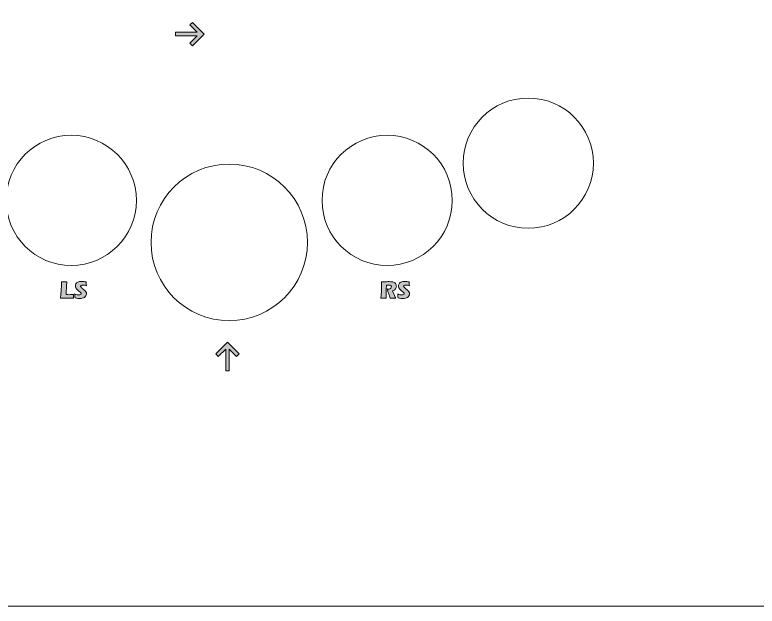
# Model space of a CAD drawing. Header units: millimetres. Extents: x 442 to 758, y 352 to 548.
# Drawn here: x 555.8 to 682.9, y 352.3 to 453.6 of the extents above; entities that cross this region are included whole.
import ezdxf

# ---------------------------------------------------------------- set-up
doc = ezdxf.new("R2010")
doc.units = ezdxf.units.MM
doc.header["$MEASUREMENT"] = 0

# ---------------------------------------------------------------- blocks, each defined once
blk = doc.blocks.new('block 3')
at = {"color": 7, "lineweight": 9, "true_color": 0xffffff}
blk.add_open_spline([(754.25, 548.32), (754.25, 548.32), (446.25, 548.32), (446.25, 548.32), (444.04, 548.32), (442.25, 546.53), (442.25, 544.32), (442.25, 544.32), (442.25, 356.32), (442.25, 356.32), (442.25, 354.11), (444.04, 352.32), (446.25, 352.32), (446.25, 352.32), (754.25, 352.32), (754.25, 352.32), (756.46, 352.32), (758.25, 354.11), (758.25, 356.32), (758.25, 356.32), (758.25, 544.32), (758.25, 544.32), (758.25, 546.53), (756.46, 548.32), (754.25, 548.32)], degree=3, knots=[0, 0, 0, 0, 1, 1, 1, 2, 2, 2, 3, 3, 3, 4, 4, 4, 5, 5, 5, 6, 6, 6, 7, 7, 7, 8, 8, 8, 8], dxfattribs=at)
blk = doc.blocks.new('block 7')
at = {"color": 7, "lineweight": 9, "true_color": 0xffffff}
blk.add_open_spline([(592.5, 428.02), (599.9, 428.02), (605.9, 422.02), (605.9, 414.62), (605.9, 407.22), (599.9, 401.22), (592.5, 401.22), (585.09, 401.22), (579.1, 407.22), (579.1, 414.62), (579.1, 422.02), (585.09, 428.02), (592.5, 428.02), (592.5, 428.02), (592.5, 428.02), (592.5, 428.02)], degree=3, knots=[0, 0, 0, 0, 1, 1, 1, 2, 2, 2, 3, 3, 3, 4, 4, 4, 5, 5, 5, 5], dxfattribs=at)
blk = doc.blocks.new('block 8')
at = {"color": 7, "lineweight": 9, "true_color": 0xffffff}
blk.add_open_spline([(643.73, 439.33), (649.89, 439.33), (654.88, 434.34), (654.88, 428.18), (654.88, 422.02), (649.89, 417.03), (643.73, 417.03), (637.57, 417.03), (632.58, 422.02), (632.58, 428.18), (632.58, 434.34), (637.57, 439.33), (643.73, 439.33), (643.73, 439.33), (643.73, 439.33), (643.73, 439.33)], degree=3, knots=[0, 0, 0, 0, 1, 1, 1, 2, 2, 2, 3, 3, 3, 4, 4, 4, 5, 5, 5, 5], dxfattribs=at)
blk = doc.blocks.new('block 22')
at = {"color": 7, "lineweight": 9, "true_color": 0xffffff}
blk.add_open_spline([(619.55, 432.96), (625.71, 432.96), (630.7, 427.97), (630.7, 421.81), (630.7, 415.66), (625.71, 410.66), (619.55, 410.66), (613.4, 410.66), (608.4, 415.66), (608.4, 421.81), (608.4, 427.97), (613.4, 432.96), (619.55, 432.96), (619.55, 432.96), (619.55, 432.96), (619.55, 432.96)], degree=3, knots=[0, 0, 0, 0, 1, 1, 1, 2, 2, 2, 3, 3, 3, 4, 4, 4, 5, 5, 5, 5], dxfattribs=at)
blk = doc.blocks.new('block 23')
at = {"color": 7, "lineweight": 9, "true_color": 0xffffff}
blk.add_open_spline([(565.44, 432.96), (571.59, 432.96), (576.59, 427.97), (576.59, 421.81), (576.59, 415.66), (571.59, 410.66), (565.44, 410.66), (559.28, 410.66), (554.29, 415.66), (554.29, 421.81), (554.29, 427.97), (559.28, 432.96), (565.44, 432.96), (565.44, 432.96), (565.44, 432.96), (565.44, 432.96)], degree=3, knots=[0, 0, 0, 0, 1, 1, 1, 2, 2, 2, 3, 3, 3, 4, 4, 4, 5, 5, 5, 5], dxfattribs=at)
blk = doc.blocks.new('block 31')
at = {"true_color": 0xffffff}
h = blk.add_hatch(color=7, dxfattribs=at)
h.dxf.hatch_style = 2
edge = h.paths.add_edge_path()
edge.add_spline(control_points=[(563.6, 405.06), (563.63, 405.38), (563.66, 405.65), (563.67, 405.85), (563.7, 406.23), (563.73, 406.6), (563.74, 406.97), (563.75, 407.34), (563.76, 407.64), (563.76, 407.88), (563.95, 407.87), (564.11, 407.87), (564.26, 407.87), (564.36, 407.87), (564.5, 407.87), (564.68, 407.88), (564.68, 407.88), (564.63, 407.13), (564.63, 407.13), (564.63, 407.13), (564.57, 405.96), (564.57, 405.96), (564.57, 405.96), (564.56, 405.67), (564.56, 405.67), (564.8, 405.67), (564.95, 405.66), (565.02, 405.66), (565.39, 405.66), (565.66, 405.67), (565.85, 405.68), (565.85, 405.68), (565.8, 405.06), (565.8, 405.06), (565.44, 405.06), (565.09, 405.06), (564.77, 405.06), (564.32, 405.06), (563.93, 405.06), (563.6, 405.06)], knot_values=[0, 0, 0, 0, 1, 1, 1, 2, 2, 2, 3, 3, 3, 4, 4, 4, 5, 5, 5, 6, 6, 6, 7, 7, 7, 8, 8, 8, 9, 9, 9, 10, 10, 10, 11, 11, 11, 12, 12, 12, 13, 13, 13, 13], degree=3, periodic=1)
h = blk.add_hatch(color=7, dxfattribs=at)
h.dxf.hatch_style = 2
edge = h.paths.add_edge_path()
edge.add_spline(control_points=[(566.08, 405.1), (566.06, 405.39), (566.04, 405.63), (566.01, 405.8), (566.17, 405.73), (566.31, 405.69), (566.43, 405.66), (566.55, 405.63), (566.65, 405.62), (566.74, 405.62), (566.86, 405.62), (566.96, 405.64), (567.03, 405.67), (567.1, 405.71), (567.14, 405.76), (567.14, 405.83), (567.14, 405.85), (567.13, 405.87), (567.13, 405.9), (567.12, 405.92), (567.11, 405.94), (567.09, 405.97), (567.07, 405.99), (567.04, 406.02), (567.01, 406.06), (567.01, 406.06), (566.62, 406.39), (566.62, 406.39), (566.53, 406.47), (566.46, 406.53), (566.43, 406.56), (566.35, 406.63), (566.3, 406.7), (566.26, 406.76), (566.21, 406.82), (566.18, 406.88), (566.17, 406.94), (566.15, 407.01), (566.14, 407.07), (566.14, 407.14), (566.14, 407.23), (566.15, 407.31), (566.18, 407.39), (566.21, 407.47), (566.26, 407.55), (566.32, 407.62), (566.37, 407.69), (566.45, 407.75), (566.55, 407.8), (566.65, 407.85), (566.75, 407.88), (566.87, 407.9), (566.98, 407.92), (567.09, 407.93), (567.21, 407.93), (567.44, 407.93), (567.7, 407.9), (567.97, 407.85), (567.98, 407.75), (567.98, 407.67), (567.99, 407.59), (567.99, 407.51), (568, 407.37), (568.03, 407.17), (567.9, 407.22), (567.78, 407.26), (567.68, 407.28), (567.57, 407.3), (567.48, 407.31), (567.41, 407.31), (567.3, 407.31), (567.21, 407.29), (567.14, 407.25), (567.07, 407.21), (567.03, 407.16), (567.03, 407.1), (567.03, 407.07), (567.04, 407.04), (567.05, 407.02), (567.06, 406.99), (567.08, 406.96), (567.11, 406.93), (567.14, 406.89), (567.18, 406.85), (567.23, 406.81), (567.28, 406.77), (567.36, 406.71), (567.46, 406.62), (567.46, 406.62), (567.61, 406.51), (567.61, 406.51), (567.66, 406.47), (567.71, 406.43), (567.76, 406.38), (567.81, 406.32), (567.85, 406.27), (567.89, 406.22), (567.93, 406.18), (567.95, 406.13), (567.97, 406.09), (567.99, 406.05), (568.01, 406.01), (568.02, 405.96), (568.03, 405.92), (568.03, 405.88), (568.03, 405.83), (568.03, 405.7), (568, 405.59), (567.94, 405.47), (567.89, 405.36), (567.8, 405.27), (567.69, 405.2), (567.58, 405.12), (567.46, 405.07), (567.33, 405.04), (567.2, 405.02), (567.07, 405), (566.92, 405), (566.7, 405), (566.42, 405.03), (566.08, 405.1)], knot_values=[0, 0, 0, 0, 1, 1, 1, 2, 2, 2, 3, 3, 3, 4, 4, 4, 5, 5, 5, 6, 6, 6, 7, 7, 7, 8, 8, 8, 9, 9, 9, 10, 10, 10, 11, 11, 11, 12, 12, 12, 13, 13, 13, 14, 14, 14, 15, 15, 15, 16, 16, 16, 17, 17, 17, 18, 18, 18, 19, 19, 19, 20, 20, 20, 21, 21, 21, 22, 22, 22, 23, 23, 23, 24, 24, 24, 25, 25, 25, 26, 26, 26, 27, 27, 27, 28, 28, 28, 29, 29, 29, 30, 30, 30, 31, 31, 31, 32, 32, 32, 33, 33, 33, 34, 34, 34, 35, 35, 35, 36, 36, 36, 37, 37, 37, 38, 38, 38, 39, 39, 39, 40, 40, 40, 40], degree=3, periodic=1)
at = {"lineweight": 0}
for points, knots in [([(563.6, 405.06), (563.63, 405.38), (563.66, 405.65), (563.67, 405.85), (563.7, 406.23), (563.73, 406.6), (563.74, 406.97), (563.75, 407.34), (563.76, 407.64), (563.76, 407.88), (563.95, 407.87), (564.11, 407.87), (564.26, 407.87), (564.36, 407.87), (564.5, 407.87), (564.68, 407.88), (564.68, 407.88), (564.63, 407.13), (564.63, 407.13), (564.63, 407.13), (564.57, 405.96), (564.57, 405.96), (564.57, 405.96), (564.56, 405.67), (564.56, 405.67), (564.8, 405.67), (564.95, 405.66), (565.02, 405.66), (565.39, 405.66), (565.66, 405.67), (565.85, 405.68), (565.85, 405.68), (565.8, 405.06), (565.8, 405.06), (565.44, 405.06), (565.09, 405.06), (564.77, 405.06), (564.32, 405.06), (563.93, 405.06), (563.6, 405.06)], [0, 0, 0, 0, 1, 1, 1, 2, 2, 2, 3, 3, 3, 4, 4, 4, 5, 5, 5, 6, 6, 6, 7, 7, 7, 8, 8, 8, 9, 9, 9, 10, 10, 10, 11, 11, 11, 12, 12, 12, 13, 13, 13, 13]), ([(566.08, 405.1), (566.06, 405.39), (566.04, 405.63), (566.01, 405.8), (566.17, 405.73), (566.31, 405.69), (566.43, 405.66), (566.55, 405.63), (566.65, 405.62), (566.74, 405.62), (566.86, 405.62), (566.96, 405.64), (567.03, 405.67), (567.1, 405.71), (567.14, 405.76), (567.14, 405.83), (567.14, 405.85), (567.13, 405.87), (567.13, 405.9), (567.12, 405.92), (567.11, 405.94), (567.09, 405.97), (567.07, 405.99), (567.04, 406.02), (567.01, 406.06), (567.01, 406.06), (566.62, 406.39), (566.62, 406.39), (566.53, 406.47), (566.46, 406.53), (566.43, 406.56), (566.35, 406.63), (566.3, 406.7), (566.26, 406.76), (566.21, 406.82), (566.18, 406.88), (566.17, 406.94), (566.15, 407.01), (566.14, 407.07), (566.14, 407.14), (566.14, 407.23), (566.15, 407.31), (566.18, 407.39), (566.21, 407.47), (566.26, 407.55), (566.32, 407.62), (566.37, 407.69), (566.45, 407.75), (566.55, 407.8), (566.65, 407.85), (566.75, 407.88), (566.87, 407.9), (566.98, 407.92), (567.09, 407.93), (567.21, 407.93), (567.44, 407.93), (567.7, 407.9), (567.97, 407.85), (567.98, 407.75), (567.98, 407.67), (567.99, 407.59), (567.99, 407.51), (568, 407.37), (568.03, 407.17), (567.9, 407.22), (567.78, 407.26), (567.68, 407.28), (567.57, 407.3), (567.48, 407.31), (567.41, 407.31), (567.3, 407.31), (567.21, 407.29), (567.14, 407.25), (567.07, 407.21), (567.03, 407.16), (567.03, 407.1), (567.03, 407.07), (567.04, 407.04), (567.05, 407.02), (567.06, 406.99), (567.08, 406.96), (567.11, 406.93), (567.14, 406.89), (567.18, 406.85), (567.23, 406.81), (567.28, 406.77), (567.36, 406.71), (567.46, 406.62), (567.46, 406.62), (567.61, 406.51), (567.61, 406.51), (567.66, 406.47), (567.71, 406.43), (567.76, 406.38), (567.81, 406.32), (567.85, 406.27), (567.89, 406.22), (567.93, 406.18), (567.95, 406.13), (567.97, 406.09), (567.99, 406.05), (568.01, 406.01), (568.02, 405.96), (568.03, 405.92), (568.03, 405.88), (568.03, 405.83), (568.03, 405.7), (568, 405.59), (567.94, 405.47), (567.89, 405.36), (567.8, 405.27), (567.69, 405.2), (567.58, 405.12), (567.46, 405.07), (567.33, 405.04), (567.2, 405.02), (567.07, 405), (566.92, 405), (566.7, 405), (566.42, 405.03), (566.08, 405.1)], [0, 0, 0, 0, 1, 1, 1, 2, 2, 2, 3, 3, 3, 4, 4, 4, 5, 5, 5, 6, 6, 6, 7, 7, 7, 8, 8, 8, 9, 9, 9, 10, 10, 10, 11, 11, 11, 12, 12, 12, 13, 13, 13, 14, 14, 14, 15, 15, 15, 16, 16, 16, 17, 17, 17, 18, 18, 18, 19, 19, 19, 20, 20, 20, 21, 21, 21, 22, 22, 22, 23, 23, 23, 24, 24, 24, 25, 25, 25, 26, 26, 26, 27, 27, 27, 28, 28, 28, 29, 29, 29, 30, 30, 30, 31, 31, 31, 32, 32, 32, 33, 33, 33, 34, 34, 34, 35, 35, 35, 36, 36, 36, 37, 37, 37, 38, 38, 38, 39, 39, 39, 40, 40, 40, 40])]:
    blk.add_open_spline(points, degree=3, knots=knots, dxfattribs=at)
blk = doc.blocks.new('block 32')
at = {"true_color": 0xffffff}
h = blk.add_hatch(color=7, dxfattribs=at)
h.dxf.hatch_style = 2
edge = h.paths.add_edge_path()
edge.add_spline(control_points=[(618.48, 405.05), (618.5, 405.3), (618.52, 405.52), (618.54, 405.71), (618.55, 405.9), (618.57, 406.13), (618.58, 406.39), (618.59, 406.64), (618.6, 406.91), (618.6, 407.2), (618.61, 407.48), (618.61, 407.71), (618.61, 407.88), (618.78, 407.87), (618.92, 407.87), (619.03, 407.87), (619.14, 407.87), (619.27, 407.87), (619.43, 407.88), (619.59, 407.89), (619.74, 407.89), (619.89, 407.89), (620.07, 407.89), (620.23, 407.88), (620.37, 407.87), (620.47, 407.86), (620.56, 407.84), (620.65, 407.81), (620.73, 407.78), (620.8, 407.74), (620.86, 407.7), (620.92, 407.65), (620.97, 407.61), (621.01, 407.55), (621.04, 407.5), (621.07, 407.43), (621.1, 407.36), (621.12, 407.29), (621.13, 407.21), (621.13, 407.13), (621.13, 407.04), (621.12, 406.95), (621.09, 406.87), (621.07, 406.79), (621.03, 406.71), (620.98, 406.64), (620.93, 406.57), (620.87, 406.51), (620.79, 406.46), (620.72, 406.41), (620.61, 406.35), (620.47, 406.3), (620.47, 406.3), (620.58, 406.04), (620.58, 406.04), (620.61, 405.97), (620.64, 405.89), (620.68, 405.82), (620.68, 405.82), (620.95, 405.21), (620.95, 405.21), (620.97, 405.18), (620.99, 405.13), (621.02, 405.05), (620.79, 405.06), (620.64, 405.06), (620.56, 405.06), (620.46, 405.06), (620.3, 405.06), (620.07, 405.05), (620.05, 405.13), (620.01, 405.26), (619.95, 405.45), (619.93, 405.53), (619.91, 405.6), (619.89, 405.64), (619.86, 405.74), (619.81, 405.88), (619.75, 406.05), (619.75, 406.05), (619.53, 406.64), (619.53, 406.64), (619.61, 406.62), (619.68, 406.62), (619.75, 406.62), (619.85, 406.62), (619.94, 406.63), (620.03, 406.66), (620.11, 406.69), (620.17, 406.74), (620.21, 406.8), (620.25, 406.87), (620.27, 406.93), (620.27, 407), (620.27, 407.06), (620.26, 407.12), (620.23, 407.16), (620.2, 407.2), (620.15, 407.24), (620.08, 407.26), (620.01, 407.28), (619.9, 407.29), (619.76, 407.29), (619.71, 407.29), (619.66, 407.29), (619.61, 407.29), (619.56, 407.29), (619.5, 407.29), (619.43, 407.29), (619.41, 407), (619.4, 406.66), (619.38, 406.25), (619.37, 405.84), (619.36, 405.45), (619.36, 405.05), (619.13, 405.06), (618.98, 405.06), (618.91, 405.06), (618.83, 405.06), (618.68, 405.06), (618.48, 405.05)], knot_values=[0, 0, 0, 0, 1, 1, 1, 2, 2, 2, 3, 3, 3, 4, 4, 4, 5, 5, 5, 6, 6, 6, 7, 7, 7, 8, 8, 8, 9, 9, 9, 10, 10, 10, 11, 11, 11, 12, 12, 12, 13, 13, 13, 14, 14, 14, 15, 15, 15, 16, 16, 16, 17, 17, 17, 18, 18, 18, 19, 19, 19, 20, 20, 20, 21, 21, 21, 22, 22, 22, 23, 23, 23, 24, 24, 24, 25, 25, 25, 26, 26, 26, 27, 27, 27, 28, 28, 28, 29, 29, 29, 30, 30, 30, 31, 31, 31, 32, 32, 32, 33, 33, 33, 34, 34, 34, 35, 35, 35, 36, 36, 36, 37, 37, 37, 38, 38, 38, 39, 39, 39, 40, 40, 40, 40], degree=3, periodic=1)
h = blk.add_hatch(color=7, dxfattribs=at)
h.dxf.hatch_style = 2
edge = h.paths.add_edge_path()
edge.add_spline(control_points=[(621.42, 405.1), (621.4, 405.39), (621.38, 405.63), (621.36, 405.8), (621.51, 405.73), (621.65, 405.69), (621.77, 405.66), (621.89, 405.63), (622, 405.62), (622.09, 405.62), (622.21, 405.62), (622.31, 405.64), (622.38, 405.67), (622.45, 405.71), (622.48, 405.76), (622.48, 405.83), (622.48, 405.85), (622.48, 405.87), (622.47, 405.89), (622.47, 405.92), (622.45, 405.94), (622.43, 405.97), (622.42, 405.99), (622.39, 406.02), (622.35, 406.06), (622.35, 406.06), (621.96, 406.39), (621.96, 406.39), (621.87, 406.47), (621.81, 406.53), (621.77, 406.56), (621.7, 406.63), (621.64, 406.7), (621.6, 406.76), (621.56, 406.82), (621.53, 406.88), (621.51, 406.94), (621.49, 407.01), (621.48, 407.07), (621.48, 407.14), (621.48, 407.23), (621.5, 407.31), (621.53, 407.39), (621.56, 407.47), (621.6, 407.55), (621.66, 407.62), (621.72, 407.69), (621.8, 407.75), (621.9, 407.8), (622, 407.85), (622.1, 407.88), (622.21, 407.9), (622.32, 407.92), (622.44, 407.93), (622.56, 407.93), (622.79, 407.93), (623.04, 407.9), (623.32, 407.85), (623.32, 407.75), (623.33, 407.67), (623.33, 407.59), (623.34, 407.51), (623.35, 407.37), (623.37, 407.17), (623.24, 407.22), (623.13, 407.26), (623.02, 407.28), (622.92, 407.3), (622.83, 407.31), (622.75, 407.31), (622.65, 407.31), (622.56, 407.29), (622.49, 407.25), (622.41, 407.21), (622.38, 407.16), (622.38, 407.1), (622.38, 407.07), (622.38, 407.04), (622.4, 407.02), (622.41, 406.99), (622.43, 406.96), (622.46, 406.93), (622.49, 406.89), (622.53, 406.85), (622.58, 406.81), (622.63, 406.77), (622.7, 406.71), (622.81, 406.62), (622.81, 406.62), (622.96, 406.51), (622.96, 406.51), (623, 406.47), (623.05, 406.43), (623.1, 406.38), (623.15, 406.32), (623.2, 406.27), (623.23, 406.22), (623.27, 406.18), (623.3, 406.13), (623.32, 406.09), (623.34, 406.05), (623.36, 406.01), (623.36, 405.96), (623.37, 405.92), (623.38, 405.88), (623.38, 405.83), (623.38, 405.7), (623.35, 405.59), (623.29, 405.47), (623.23, 405.36), (623.15, 405.27), (623.04, 405.2), (622.93, 405.12), (622.81, 405.07), (622.68, 405.04), (622.55, 405.02), (622.41, 405), (622.27, 405), (622.04, 405), (621.76, 405.03), (621.42, 405.1)], knot_values=[0, 0, 0, 0, 1, 1, 1, 2, 2, 2, 3, 3, 3, 4, 4, 4, 5, 5, 5, 6, 6, 6, 7, 7, 7, 8, 8, 8, 9, 9, 9, 10, 10, 10, 11, 11, 11, 12, 12, 12, 13, 13, 13, 14, 14, 14, 15, 15, 15, 16, 16, 16, 17, 17, 17, 18, 18, 18, 19, 19, 19, 20, 20, 20, 21, 21, 21, 22, 22, 22, 23, 23, 23, 24, 24, 24, 25, 25, 25, 26, 26, 26, 27, 27, 27, 28, 28, 28, 29, 29, 29, 30, 30, 30, 31, 31, 31, 32, 32, 32, 33, 33, 33, 34, 34, 34, 35, 35, 35, 36, 36, 36, 37, 37, 37, 38, 38, 38, 39, 39, 39, 40, 40, 40, 40], degree=3, periodic=1)
at = {"lineweight": 0}
for points in [[(618.48, 405.05), (618.5, 405.3), (618.52, 405.52), (618.54, 405.71), (618.55, 405.9), (618.57, 406.13), (618.58, 406.39), (618.59, 406.64), (618.6, 406.91), (618.6, 407.2), (618.61, 407.48), (618.61, 407.71), (618.61, 407.88), (618.78, 407.87), (618.92, 407.87), (619.03, 407.87), (619.14, 407.87), (619.27, 407.87), (619.43, 407.88), (619.59, 407.89), (619.74, 407.89), (619.89, 407.89), (620.07, 407.89), (620.23, 407.88), (620.37, 407.87), (620.47, 407.86), (620.56, 407.84), (620.65, 407.81), (620.73, 407.78), (620.8, 407.74), (620.86, 407.7), (620.92, 407.65), (620.97, 407.61), (621.01, 407.55), (621.04, 407.5), (621.07, 407.43), (621.1, 407.36), (621.12, 407.29), (621.13, 407.21), (621.13, 407.13), (621.13, 407.04), (621.12, 406.95), (621.09, 406.87), (621.07, 406.79), (621.03, 406.71), (620.98, 406.64), (620.93, 406.57), (620.87, 406.51), (620.79, 406.46), (620.72, 406.41), (620.61, 406.35), (620.47, 406.3), (620.47, 406.3), (620.58, 406.04), (620.58, 406.04), (620.61, 405.97), (620.64, 405.89), (620.68, 405.82), (620.68, 405.82), (620.95, 405.21), (620.95, 405.21), (620.97, 405.18), (620.99, 405.13), (621.02, 405.05), (620.79, 405.06), (620.64, 405.06), (620.56, 405.06), (620.46, 405.06), (620.3, 405.06), (620.07, 405.05), (620.05, 405.13), (620.01, 405.26), (619.95, 405.45), (619.93, 405.53), (619.91, 405.6), (619.89, 405.64), (619.86, 405.74), (619.81, 405.88), (619.75, 406.05), (619.75, 406.05), (619.53, 406.64), (619.53, 406.64), (619.61, 406.62), (619.68, 406.62), (619.75, 406.62), (619.85, 406.62), (619.94, 406.63), (620.03, 406.66), (620.11, 406.69), (620.17, 406.74), (620.21, 406.8), (620.25, 406.87), (620.27, 406.93), (620.27, 407), (620.27, 407.06), (620.26, 407.12), (620.23, 407.16), (620.2, 407.2), (620.15, 407.24), (620.08, 407.26), (620.01, 407.28), (619.9, 407.29), (619.76, 407.29), (619.71, 407.29), (619.66, 407.29), (619.61, 407.29), (619.56, 407.29), (619.5, 407.29), (619.43, 407.29), (619.41, 407), (619.4, 406.66), (619.38, 406.25), (619.37, 405.84), (619.36, 405.45), (619.36, 405.05), (619.13, 405.06), (618.98, 405.06), (618.91, 405.06), (618.83, 405.06), (618.68, 405.06), (618.48, 405.05)], [(621.42, 405.1), (621.4, 405.39), (621.38, 405.63), (621.36, 405.8), (621.51, 405.73), (621.65, 405.69), (621.77, 405.66), (621.89, 405.63), (622, 405.62), (622.09, 405.62), (622.21, 405.62), (622.31, 405.64), (622.38, 405.67), (622.45, 405.71), (622.48, 405.76), (622.48, 405.83), (622.48, 405.85), (622.48, 405.87), (622.47, 405.89), (622.47, 405.92), (622.45, 405.94), (622.43, 405.97), (622.42, 405.99), (622.39, 406.02), (622.35, 406.06), (622.35, 406.06), (621.96, 406.39), (621.96, 406.39), (621.87, 406.47), (621.81, 406.53), (621.77, 406.56), (621.7, 406.63), (621.64, 406.7), (621.6, 406.76), (621.56, 406.82), (621.53, 406.88), (621.51, 406.94), (621.49, 407.01), (621.48, 407.07), (621.48, 407.14), (621.48, 407.23), (621.5, 407.31), (621.53, 407.39), (621.56, 407.47), (621.6, 407.55), (621.66, 407.62), (621.72, 407.69), (621.8, 407.75), (621.9, 407.8), (622, 407.85), (622.1, 407.88), (622.21, 407.9), (622.32, 407.92), (622.44, 407.93), (622.56, 407.93), (622.79, 407.93), (623.04, 407.9), (623.32, 407.85), (623.32, 407.75), (623.33, 407.67), (623.33, 407.59), (623.34, 407.51), (623.35, 407.37), (623.37, 407.17), (623.24, 407.22), (623.13, 407.26), (623.02, 407.28), (622.92, 407.3), (622.83, 407.31), (622.75, 407.31), (622.65, 407.31), (622.56, 407.29), (622.49, 407.25), (622.41, 407.21), (622.38, 407.16), (622.38, 407.1), (622.38, 407.07), (622.38, 407.04), (622.4, 407.02), (622.41, 406.99), (622.43, 406.96), (622.46, 406.93), (622.49, 406.89), (622.53, 406.85), (622.58, 406.81), (622.63, 406.77), (622.7, 406.71), (622.81, 406.62), (622.81, 406.62), (622.96, 406.51), (622.96, 406.51), (623, 406.47), (623.05, 406.43), (623.1, 406.38), (623.15, 406.32), (623.2, 406.27), (623.23, 406.22), (623.27, 406.18), (623.3, 406.13), (623.32, 406.09), (623.34, 406.05), (623.36, 406.01), (623.36, 405.96), (623.37, 405.92), (623.38, 405.88), (623.38, 405.83), (623.38, 405.7), (623.35, 405.59), (623.29, 405.47), (623.23, 405.36), (623.15, 405.27), (623.04, 405.2), (622.93, 405.12), (622.81, 405.07), (622.68, 405.04), (622.55, 405.02), (622.41, 405), (622.27, 405), (622.04, 405), (621.76, 405.03), (621.42, 405.1)]]:
    blk.add_open_spline(points, degree=3, knots=[0, 0, 0, 0, 1, 1, 1, 2, 2, 2, 3, 3, 3, 4, 4, 4, 5, 5, 5, 6, 6, 6, 7, 7, 7, 8, 8, 8, 9, 9, 9, 10, 10, 10, 11, 11, 11, 12, 12, 12, 13, 13, 13, 14, 14, 14, 15, 15, 15, 16, 16, 16, 17, 17, 17, 18, 18, 18, 19, 19, 19, 20, 20, 20, 21, 21, 21, 22, 22, 22, 23, 23, 23, 24, 24, 24, 25, 25, 25, 26, 26, 26, 27, 27, 27, 28, 28, 28, 29, 29, 29, 30, 30, 30, 31, 31, 31, 32, 32, 32, 33, 33, 33, 34, 34, 34, 35, 35, 35, 36, 36, 36, 37, 37, 37, 38, 38, 38, 39, 39, 39, 40, 40, 40, 40], dxfattribs=at)

msp = doc.modelspace()

# ---------------------------------------------------------------- hatches: boundary and pattern name
at = {"true_color": 0xffffff}
h = msp.add_hatch(color=7, dxfattribs=at)
h.dxf.hatch_style = 2
h.paths.add_polyline_path([(583.3, 450.59), (587.03, 450.59), (585.77, 451.85), (586.21, 452.28), (588.21, 450.28), (586.21, 448.28), (585.77, 448.72), (587.03, 449.98), (583.3, 449.98)])
h = msp.add_hatch(color=7, dxfattribs=at)
h.dxf.hatch_style = 2
h.paths.add_polyline_path([(591.89, 392.63), (591.89, 396.35), (590.63, 395.09), (590.2, 395.53), (592.2, 397.53), (594.2, 395.53), (593.76, 395.09), (592.5, 396.35), (592.5, 392.63)])

# ---------------------------------------------------------------- linework, layer by layer
at = {"lineweight": 0}
for points in [[(583.3, 450.59), (587.03, 450.59), (585.77, 451.85), (586.21, 452.28), (588.21, 450.28), (586.21, 448.28), (585.77, 448.72), (587.03, 449.98), (583.3, 449.98), (583.3, 450.59)], [(591.89, 392.63), (591.89, 396.35), (590.63, 395.09), (590.2, 395.53), (592.2, 397.53), (594.2, 395.53), (593.76, 395.09), (592.5, 396.35), (592.5, 392.63), (591.89, 392.63)]]:
    msp.add_lwpolyline(points, dxfattribs=at)

# ---------------------------------------------------------------- block references
for name in ['block 3', 'block 8', 'block 23', 'block 22', 'block 7', 'block 31', 'block 32']:
    msp.add_blockref(name, (0, 0))

doc.saveas('drawing.dxf')
